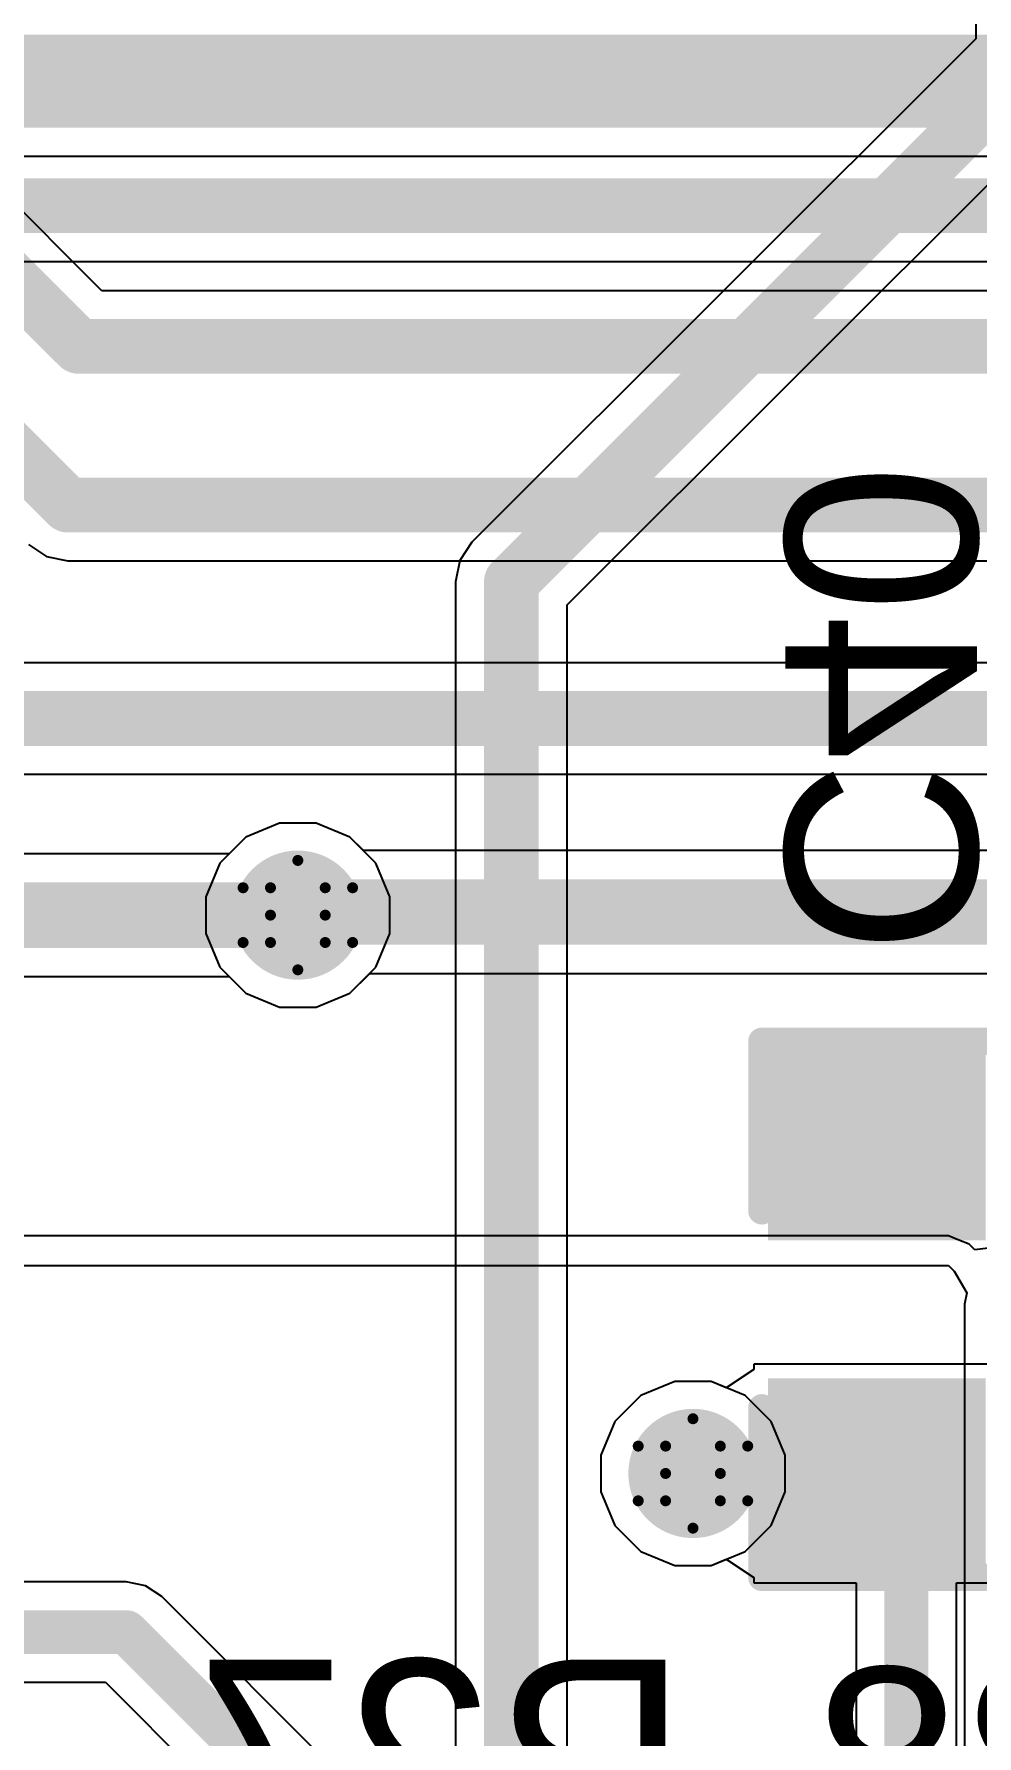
# Model space of a CAD drawing. Header units: inches. Extents: x -4 to 389, y 0 to 108.
# Drawn here: x 15.85 to 20.22, y 23.01 to 30.91 of the extents above; entities that cross this region are included whole.
import ezdxf

# ---------------------------------------------------------------- set-up
doc = ezdxf.new("R2010")
doc.units = ezdxf.units.IN
for name, color, linetype in [('Bottom Layer', 5, 'Continuous'), ('Bottom Overlay', 54, 'Continuous'), ('Bottom Paste', 16, 'Continuous'), ('Bottom Solder', 6, 'Continuous'), ('Drill Drawing', 1, 'Continuous'), ('Signal_1', 16, 'Continuous'), ('Signal_2', 76, 'Continuous'), ('Top Layer', 1, 'Continuous'), ('Via Holes', 16, 'Continuous')]:
    doc.layers.add(name, color=color, linetype=linetype)
doc.styles.add('Arial', font='', dxfattribs={"height": 0.2})
doc.styles.get('Arial').set_extended_font_data('Arial')

msp = doc.modelspace()

# ---------------------------------------------------------------- hatches: boundary and pattern name
at = {"layer": 'Bottom Layer'}
h = msp.add_hatch(color=5, dxfattribs=at)
edge = h.paths.add_edge_path()
edge.add_arc((17.0688, 26.8238), 0.3, 0, 360)
for points in [[(19.3104, 26.1366), (20.1994, 26.1366), (20.1994, 25.3746), (19.3104, 25.3746)], [(19.3104, 24.6126), (20.1994, 24.6126), (20.1994, 23.8506), (19.3104, 23.8506)]]:
    msp.add_hatch(color=5, dxfattribs=at).paths.add_polyline_path(points)
h = msp.add_hatch(color=5, dxfattribs=at)
edge = h.paths.add_edge_path()
edge.add_arc((18.9018, 24.2316), 0.3, 0, 360)
at = {"layer": 'Bottom Paste'}
for points in [[(19.3104, 26.1366), (20.1994, 26.1366), (20.1994, 25.3746), (19.3104, 25.3746)], [(19.3104, 24.6126), (20.1994, 24.6126), (20.1994, 23.8506), (19.3104, 23.8506)]]:
    msp.add_hatch(color=16, dxfattribs=at).paths.add_polyline_path(points)
at = {"layer": 'Bottom Solder'}
for points in [[(19.2504, 26.1966), (20.2594, 26.1966), (20.2594, 25.3146), (19.2504, 25.3146)], [(19.2504, 24.6726), (20.2594, 24.6726), (20.2594, 23.7906), (19.2504, 23.7906)]]:
    msp.add_hatch(color=6, dxfattribs=at).paths.add_polyline_path(points)
at = {"layer": 'Signal_1'}
h = msp.add_hatch(color=16, dxfattribs=at)
edge = h.paths.add_edge_path()
edge.add_arc((17.0688, 26.8238), 0.3, 0, 360)
h = msp.add_hatch(color=16, dxfattribs=at)
edge = h.paths.add_edge_path()
edge.add_arc((18.9018, 24.2316), 0.3, 0, 360)
at = {"layer": 'Signal_2'}
h = msp.add_hatch(color=76, dxfattribs=at)
edge = h.paths.add_edge_path()
edge.add_arc((17.0688, 26.8238), 0.3, 0, 360)
h = msp.add_hatch(color=76, dxfattribs=at)
edge = h.paths.add_edge_path()
edge.add_arc((18.9018, 24.2316), 0.3, 0, 360)
at = {"layer": 'Top Layer'}
h = msp.add_hatch(color=1, dxfattribs=at)
edge = h.paths.add_edge_path()
edge.add_arc((17.0688, 26.8238), 0.3, 0, 360)
h = msp.add_hatch(color=1, dxfattribs=at)
edge = h.paths.add_edge_path()
edge.add_arc((18.9018, 24.2316), 0.3, 0, 360)
at = {"layer": 'Via Holes'}
h = msp.add_hatch(color=7, dxfattribs=at)
edge = h.paths.add_edge_path()
edge.add_arc((17.0688, 26.8238), 0.15, 0, 360)
h = msp.add_hatch(color=7, dxfattribs=at)
edge = h.paths.add_edge_path()
edge.add_arc((18.9018, 24.2316), 0.15, 0, 360)

# ---------------------------------------------------------------- linework, layer by layer
at = {"layer": 'Bottom Layer'}
for p, q in [((11.4359, 30.3475), (24.6147, 30.3475)), ((16.8269, 27.1858), (16.7498, 27.1087)), ((16.9839, 27.2508), (16.8269, 27.1858)), ((17.1538, 27.2508), (16.9839, 27.2508)), ((17.3107, 27.1858), (17.1538, 27.2508)), ((17.4308, 27.0657), (17.3107, 27.1858)), ((16.7498, 27.1087), (6.6031, 27.1087)), ((17.4958, 26.9087), (17.4308, 27.0657)), ((17.4958, 26.7389), (17.4958, 26.9087)), ((17.4308, 26.5819), (17.4958, 26.7389)), ((17.3107, 26.4618), (17.4308, 26.5819)), ((6.4851, 26.5389), (16.7498, 26.5389)), ((16.7498, 26.5389), (16.8269, 26.4618)), ((16.8269, 26.4618), (16.9839, 26.3968)), ((16.9839, 26.3968), (17.1538, 26.3968)), ((17.1538, 26.3968), (17.3107, 26.4618)), ((20.3264, 24.7396), (19.1834, 24.7396)), ((19.1834, 24.7396), (19.1834, 24.7146)), ((18.8169, 24.6586), (18.6599, 24.5936)), ((18.9867, 24.6586), (18.8169, 24.6586)), ((19.0564, 24.6297), (18.9867, 24.6586)), ((19.1834, 24.7146), (19.0564, 24.6297)), ((18.6599, 24.5936), (18.5398, 24.4735)), ((18.5398, 24.4735), (18.4748, 24.3165)), ((18.4748, 24.3165), (18.4748, 24.1467)), ((18.4748, 24.1467), (18.5398, 23.9897)), ((18.5398, 23.9897), (18.6599, 23.8696)), ((18.6599, 23.8696), (18.8169, 23.8046)), ((18.8169, 23.8046), (18.9867, 23.8046)), ((18.9867, 23.8046), (19.0564, 23.8335)), ((19.0564, 23.8335), (19.1834, 23.7486)), ((19.1834, 23.7486), (19.1834, 23.7236)), ((19.1834, 23.7236), (19.6587, 23.7236)), ((19.6587, 23.7236), (19.6587, 22.0983)), ((20.1249, 22.0983), (20.1249, 23.7236)), ((20.1249, 23.7236), (20.3264, 23.7236))]:
    msp.add_line(p, q, dxfattribs=at)
for points in [[(8.0722, 30.6324, 0.3048, 0.3048, 0), (24.7327, 30.6324, 0.3048, 0.3048, 0)], [(6.4851, 26.8238, 0.3048, 0.3048, 0), (17.0688, 26.8238, 0.3048, 0.3048, 0)], [(18.9018, 24.2316, 0.2032, 0.2032, 0), (19.7549, 24.2316, 0.2032, 0.2032, 0)], [(19.7549, 24.2316, 0.2032, 0.2032, 0), (19.8918, 24.0947, 0.2032, 0.2032, 0)], [(19.8918, 19.3104, 0.2032, 0.2032, 0), (19.8918, 24.0947, 0.2032, 0.2032, 0)]]:
    msp.add_lwpolyline(points, format="xyseb", dxfattribs=at)
for points in [[(16.9926, 26.8238, 0.1524, 0.1524, 1), (17.145, 26.8238, 0.1524, 0.1524, 1)], [(18.851, 24.2316, 0.1016, 0.1016, 1), (18.9526, 24.2316, 0.1016, 0.1016, 1)], [(19.7041, 24.2316, 0.1016, 0.1016, 1), (19.8057, 24.2316, 0.1016, 0.1016, 1)], [(19.7041, 24.2316, 0.1016, 0.1016, 1), (19.8057, 24.2316, 0.1016, 0.1016, 1)], [(19.841, 24.0947, 0.1016, 0.1016, 1), (19.9426, 24.0947, 0.1016, 0.1016, 1)], [(19.841, 24.0947, 0.1016, 0.1016, 1), (19.9426, 24.0947, 0.1016, 0.1016, 1)]]:
    msp.add_lwpolyline(points, format="xyseb", close=True, dxfattribs=at)
at = {"layer": 'Bottom Overlay'}
for points in [[(19.2215, 25.4508, 0.127, 0.127, 0), (19.2215, 26.2382, 0.127, 0.127, 0)], [(19.2215, 26.2382, 0.127, 0.127, 0), (20.2883, 26.2382, 0.127, 0.127, 0)], [(19.2215, 23.749, 0.127, 0.127, 0), (19.2215, 24.5364, 0.127, 0.127, 0)], [(19.2215, 23.749, 0.127, 0.127, 0), (20.2883, 23.749, 0.127, 0.127, 0)]]:
    msp.add_lwpolyline(points, format="xyseb", dxfattribs=at)
for points in [[(19.1898, 26.2382, 0.0635, 0.0635, 1), (19.2533, 26.2382, 0.0635, 0.0635, 1)], [(19.1898, 26.2382, 0.0635, 0.0635, 1), (19.2533, 26.2382, 0.0635, 0.0635, 1)], [(19.1898, 25.4508, 0.0635, 0.0635, 1), (19.2533, 25.4508, 0.0635, 0.0635, 1)], [(19.1898, 24.5364, 0.0635, 0.0635, 1), (19.2533, 24.5364, 0.0635, 0.0635, 1)], [(19.1898, 23.749, 0.0635, 0.0635, 1), (19.2533, 23.749, 0.0635, 0.0635, 1)], [(19.1898, 23.749, 0.0635, 0.0635, 1), (19.2533, 23.749, 0.0635, 0.0635, 1)]]:
    msp.add_lwpolyline(points, format="xyseb", close=True, dxfattribs=at)
at = {"layer": 'Drill Drawing'}
for points in [[(16.9418, 26.9508, 0.0508, 0.0508, 0), (17.0688, 27.0778, 0.0508, 0.0508, 0)], [(17.0688, 27.0778, 0.0508, 0.0508, 0), (17.1958, 26.9508, 0.0508, 0.0508, 0)], [(16.8148, 26.9508, 0.0508, 0.0508, 0), (16.9418, 26.8238, 0.0508, 0.0508, 0)], [(16.8148, 26.9508, 0.0508, 0.0508, 0), (16.9418, 26.9508, 0.0508, 0.0508, 0)], [(17.1958, 26.9508, 0.0508, 0.0508, 0), (17.3228, 26.9508, 0.0508, 0.0508, 0)], [(17.1958, 26.8238, 0.0508, 0.0508, 0), (17.3228, 26.9508, 0.0508, 0.0508, 0)], [(16.8148, 26.6968, 0.0508, 0.0508, 0), (16.9418, 26.8238, 0.0508, 0.0508, 0)], [(17.1958, 26.8238, 0.0508, 0.0508, 0), (17.3228, 26.6968, 0.0508, 0.0508, 0)], [(16.8148, 26.6968, 0.0508, 0.0508, 0), (16.9418, 26.6968, 0.0508, 0.0508, 0)], [(16.9418, 26.6968, 0.0508, 0.0508, 0), (17.0688, 26.5698, 0.0508, 0.0508, 0)], [(17.0688, 26.5698, 0.0508, 0.0508, 0), (17.1958, 26.6968, 0.0508, 0.0508, 0)], [(17.1958, 26.6968, 0.0508, 0.0508, 0), (17.3228, 26.6968, 0.0508, 0.0508, 0)], [(18.7748, 24.3586, 0.0508, 0.0508, 0), (18.9018, 24.4856, 0.0508, 0.0508, 0)], [(18.9018, 24.4856, 0.0508, 0.0508, 0), (19.0288, 24.3586, 0.0508, 0.0508, 0)], [(18.6478, 24.3586, 0.0508, 0.0508, 0), (18.7748, 24.2316, 0.0508, 0.0508, 0)], [(18.6478, 24.3586, 0.0508, 0.0508, 0), (18.7748, 24.3586, 0.0508, 0.0508, 0)], [(19.0288, 24.3586, 0.0508, 0.0508, 0), (19.1558, 24.3586, 0.0508, 0.0508, 0)], [(19.0288, 24.2316, 0.0508, 0.0508, 0), (19.1558, 24.3586, 0.0508, 0.0508, 0)], [(18.6478, 24.1046, 0.0508, 0.0508, 0), (18.7748, 24.2316, 0.0508, 0.0508, 0)], [(19.0288, 24.2316, 0.0508, 0.0508, 0), (19.1558, 24.1046, 0.0508, 0.0508, 0)], [(18.6478, 24.1046, 0.0508, 0.0508, 0), (18.7748, 24.1046, 0.0508, 0.0508, 0)], [(18.7748, 24.1046, 0.0508, 0.0508, 0), (18.9018, 23.9776, 0.0508, 0.0508, 0)], [(18.9018, 23.9776, 0.0508, 0.0508, 0), (19.0288, 24.1046, 0.0508, 0.0508, 0)], [(19.0288, 24.1046, 0.0508, 0.0508, 0), (19.1558, 24.1046, 0.0508, 0.0508, 0)]]:
    msp.add_lwpolyline(points, format="xyseb", dxfattribs=at)
for points in [[(17.0561, 27.0778, 0.0254, 0.0254, 1), (17.0815, 27.0778, 0.0254, 0.0254, 1)], [(17.0561, 27.0778, 0.0254, 0.0254, 1), (17.0815, 27.0778, 0.0254, 0.0254, 1)], [(16.8021, 26.9508, 0.0254, 0.0254, 1), (16.8275, 26.9508, 0.0254, 0.0254, 1)], [(16.8021, 26.9508, 0.0254, 0.0254, 1), (16.8275, 26.9508, 0.0254, 0.0254, 1)], [(16.9291, 26.9508, 0.0254, 0.0254, 1), (16.9545, 26.9508, 0.0254, 0.0254, 1)], [(16.9291, 26.9508, 0.0254, 0.0254, 1), (16.9545, 26.9508, 0.0254, 0.0254, 1)], [(17.1831, 26.9508, 0.0254, 0.0254, 1), (17.2085, 26.9508, 0.0254, 0.0254, 1)], [(17.1831, 26.9508, 0.0254, 0.0254, 1), (17.2085, 26.9508, 0.0254, 0.0254, 1)], [(17.3101, 26.9508, 0.0254, 0.0254, 1), (17.3355, 26.9508, 0.0254, 0.0254, 1)], [(17.3101, 26.9508, 0.0254, 0.0254, 1), (17.3355, 26.9508, 0.0254, 0.0254, 1)], [(16.9291, 26.8238, 0.0254, 0.0254, 1), (16.9545, 26.8238, 0.0254, 0.0254, 1)], [(16.9291, 26.8238, 0.0254, 0.0254, 1), (16.9545, 26.8238, 0.0254, 0.0254, 1)], [(17.1831, 26.8238, 0.0254, 0.0254, 1), (17.2085, 26.8238, 0.0254, 0.0254, 1)], [(17.1831, 26.8238, 0.0254, 0.0254, 1), (17.2085, 26.8238, 0.0254, 0.0254, 1)], [(16.8021, 26.6968, 0.0254, 0.0254, 1), (16.8275, 26.6968, 0.0254, 0.0254, 1)], [(16.8021, 26.6968, 0.0254, 0.0254, 1), (16.8275, 26.6968, 0.0254, 0.0254, 1)], [(16.9291, 26.6968, 0.0254, 0.0254, 1), (16.9545, 26.6968, 0.0254, 0.0254, 1)], [(16.9291, 26.6968, 0.0254, 0.0254, 1), (16.9545, 26.6968, 0.0254, 0.0254, 1)], [(17.1831, 26.6968, 0.0254, 0.0254, 1), (17.2085, 26.6968, 0.0254, 0.0254, 1)], [(17.1831, 26.6968, 0.0254, 0.0254, 1), (17.2085, 26.6968, 0.0254, 0.0254, 1)], [(17.3101, 26.6968, 0.0254, 0.0254, 1), (17.3355, 26.6968, 0.0254, 0.0254, 1)], [(17.3101, 26.6968, 0.0254, 0.0254, 1), (17.3355, 26.6968, 0.0254, 0.0254, 1)], [(17.0561, 26.5698, 0.0254, 0.0254, 1), (17.0815, 26.5698, 0.0254, 0.0254, 1)], [(17.0561, 26.5698, 0.0254, 0.0254, 1), (17.0815, 26.5698, 0.0254, 0.0254, 1)], [(18.8891, 24.4856, 0.0254, 0.0254, 1), (18.9145, 24.4856, 0.0254, 0.0254, 1)], [(18.8891, 24.4856, 0.0254, 0.0254, 1), (18.9145, 24.4856, 0.0254, 0.0254, 1)], [(18.6351, 24.3586, 0.0254, 0.0254, 1), (18.6605, 24.3586, 0.0254, 0.0254, 1)], [(18.6351, 24.3586, 0.0254, 0.0254, 1), (18.6605, 24.3586, 0.0254, 0.0254, 1)], [(18.7621, 24.3586, 0.0254, 0.0254, 1), (18.7875, 24.3586, 0.0254, 0.0254, 1)], [(18.7621, 24.3586, 0.0254, 0.0254, 1), (18.7875, 24.3586, 0.0254, 0.0254, 1)], [(19.0161, 24.3586, 0.0254, 0.0254, 1), (19.0415, 24.3586, 0.0254, 0.0254, 1)], [(19.0161, 24.3586, 0.0254, 0.0254, 1), (19.0415, 24.3586, 0.0254, 0.0254, 1)], [(19.1431, 24.3586, 0.0254, 0.0254, 1), (19.1685, 24.3586, 0.0254, 0.0254, 1)], [(19.1431, 24.3586, 0.0254, 0.0254, 1), (19.1685, 24.3586, 0.0254, 0.0254, 1)], [(18.7621, 24.2316, 0.0254, 0.0254, 1), (18.7875, 24.2316, 0.0254, 0.0254, 1)], [(18.7621, 24.2316, 0.0254, 0.0254, 1), (18.7875, 24.2316, 0.0254, 0.0254, 1)], [(19.0161, 24.2316, 0.0254, 0.0254, 1), (19.0415, 24.2316, 0.0254, 0.0254, 1)], [(19.0161, 24.2316, 0.0254, 0.0254, 1), (19.0415, 24.2316, 0.0254, 0.0254, 1)], [(18.6351, 24.1046, 0.0254, 0.0254, 1), (18.6605, 24.1046, 0.0254, 0.0254, 1)], [(18.6351, 24.1046, 0.0254, 0.0254, 1), (18.6605, 24.1046, 0.0254, 0.0254, 1)], [(18.7621, 24.1046, 0.0254, 0.0254, 1), (18.7875, 24.1046, 0.0254, 0.0254, 1)], [(18.7621, 24.1046, 0.0254, 0.0254, 1), (18.7875, 24.1046, 0.0254, 0.0254, 1)], [(19.0161, 24.1046, 0.0254, 0.0254, 1), (19.0415, 24.1046, 0.0254, 0.0254, 1)], [(19.0161, 24.1046, 0.0254, 0.0254, 1), (19.0415, 24.1046, 0.0254, 0.0254, 1)], [(19.1431, 24.1046, 0.0254, 0.0254, 1), (19.1685, 24.1046, 0.0254, 0.0254, 1)], [(19.1431, 24.1046, 0.0254, 0.0254, 1), (19.1685, 24.1046, 0.0254, 0.0254, 1)], [(18.8891, 23.9776, 0.0254, 0.0254, 1), (18.9145, 23.9776, 0.0254, 0.0254, 1)], [(18.8891, 23.9776, 0.0254, 0.0254, 1), (18.9145, 23.9776, 0.0254, 0.0254, 1)]]:
    msp.add_lwpolyline(points, format="xyseb", close=True, dxfattribs=at)
at = {"layer": 'Signal_1'}
for p, q in [((20.2134, 31.2085), (20.2134, 30.8921)), ((20.2134, 30.8921), (17.8763, 28.5549)), ((18.3184, 28.2645), (20.6555, 30.6017)), ((17.8763, 28.5549), (17.8202, 28.4709)), ((17.8202, 28.4709), (17.8004, 28.3718)), ((17.8004, 28.3718), (17.8004, 19.7847)), ((18.3184, 19.892), (18.3184, 28.2645)), ((16.8269, 27.1858), (16.7068, 27.0657)), ((16.9839, 27.2508), (16.8269, 27.1858)), ((17.1538, 27.2508), (16.9839, 27.2508)), ((17.3107, 27.1858), (17.1538, 27.2508)), ((17.4308, 27.0657), (17.3107, 27.1858)), ((16.7068, 27.0657), (16.6418, 26.9087)), ((17.4958, 26.9087), (17.4308, 27.0657)), ((16.6418, 26.9087), (16.6418, 26.7389)), ((17.4958, 26.7389), (17.4958, 26.9087)), ((16.6418, 26.7389), (16.7068, 26.5819)), ((17.4308, 26.5819), (17.4958, 26.7389)), ((16.7068, 26.5819), (16.8269, 26.4618)), ((17.3107, 26.4618), (17.4308, 26.5819)), ((16.8269, 26.4618), (16.9839, 26.3968)), ((16.9839, 26.3968), (17.1538, 26.3968)), ((17.1538, 26.3968), (17.3107, 26.4618)), ((18.8169, 24.6586), (18.6599, 24.5936)), ((18.9867, 24.6586), (18.8169, 24.6586)), ((19.1437, 24.5936), (18.9867, 24.6586)), ((18.6599, 24.5936), (18.5398, 24.4735)), ((19.2638, 24.4735), (19.1437, 24.5936)), ((18.5398, 24.4735), (18.4748, 24.3165)), ((19.3288, 24.3165), (19.2638, 24.4735)), ((18.4748, 24.3165), (18.4748, 24.1467)), ((19.3288, 24.1467), (19.3288, 24.3165)), ((18.4748, 24.1467), (18.5398, 23.9897)), ((19.2638, 23.9897), (19.3288, 24.1467)), ((18.5398, 23.9897), (18.6599, 23.8696)), ((19.1437, 23.8696), (19.2638, 23.9897)), ((18.6599, 23.8696), (18.8169, 23.8046)), ((18.9867, 23.8046), (19.1437, 23.8696)), ((18.8169, 23.8046), (18.9867, 23.8046))]:
    msp.add_line(p, q, dxfattribs=at)
for points in [[(18.0594, 28.3718, 0.254, 0.254, 0), (20.4724, 30.7848, 0.254, 0.254, 0)], [(18.0594, 19.7847, 0.254, 0.254, 0), (18.0594, 28.3718, 0.254, 0.254, 0)]]:
    msp.add_lwpolyline(points, format="xyseb", dxfattribs=at)
msp.add_lwpolyline([(17.9959, 28.3718, 0.127, 0.127, 1), (18.1229, 28.3718, 0.127, 0.127, 1)], format="xyseb", close=True, dxfattribs=at)
msp.add_lwpolyline([(17.9959, 28.3718, 0.127, 0.127, 1), (18.1229, 28.3718, 0.127, 0.127, 1)], format="xyseb", close=True, dxfattribs=at)
at = {"layer": 'Signal_2'}
for p, q in [((14.0507, 29.8585), (20.312, 29.8585)), ((23.9121, 27.9958), (15.3416, 27.9958)), ((15.4489, 27.4778), (23.9121, 27.4778)), ((16.8269, 27.1858), (16.7068, 27.0657)), ((16.9839, 27.2508), (16.8269, 27.1858)), ((17.1538, 27.2508), (16.9839, 27.2508)), ((17.3107, 27.1858), (17.1538, 27.2508)), ((17.3733, 27.1232), (17.3107, 27.1858)), ((23.9227, 27.1232), (17.3733, 27.1232)), ((16.7068, 27.0657), (16.6418, 26.9087)), ((16.6418, 26.9087), (16.6418, 26.7389)), ((16.6418, 26.7389), (16.7068, 26.5819)), ((16.7068, 26.5819), (16.8269, 26.4618)), ((17.3107, 26.4618), (17.4023, 26.5535)), ((17.4023, 26.5535), (23.9518, 26.5535)), ((16.8269, 26.4618), (16.9839, 26.3968)), ((16.9839, 26.3968), (17.1538, 26.3968)), ((17.1538, 26.3968), (17.3107, 26.4618)), ((20.087, 25.3343), (13.4712, 25.3343)), ((20.1345, 25.3146), (20.087, 25.3343)), ((20.1824, 25.2958), (20.1345, 25.3146)), ((20.2089, 25.2703), (20.1824, 25.2958)), ((20.3334, 25.2859), (20.2089, 25.2703)), ((13.1678, 25.1968), (20.087, 25.1968)), ((20.087, 25.1968), (20.1135, 25.1713)), ((20.1135, 25.1713), (20.1725, 25.0698)), ((20.1725, 25.0698), (20.1622, 25.0181)), ((20.1622, 25.0181), (20.1622, 15.4009)), ((16.2723, 23.7281), (15.2246, 23.7281)), ((16.3615, 23.7103), (16.2723, 23.7281)), ((16.4371, 23.6598), (16.3615, 23.7103)), ((18.998, 21.099), (16.4371, 23.6598)), ((15.2246, 23.2619), (16.1758, 23.2619)), ((16.1758, 23.2619), (18.6683, 20.7693))]:
    msp.add_line(p, q, dxfattribs=at)
for points in [[(13.9446, 30.7848, 0.254, 0.254, 0), (26.67, 30.7848, 0.254, 0.254, 0)], [(13.9434, 30.1175, 0.254, 0.254, 0), (26.5499, 30.1175, 0.254, 0.254, 0)], [(15.3416, 27.7368, 0.254, 0.254, 0), (24.257, 27.7368, 0.254, 0.254, 0)], [(17.0688, 26.8238, 0.3048, 0.3048, 0), (17.0834, 26.8383, 0.3048, 0.3048, 0)], [(17.0834, 26.8383, 0.3048, 0.3048, 0), (24.2417, 26.8383, 0.3048, 0.3048, 0)], [(14.859, 23.495, 0.2032, 0.2032, 0), (16.2723, 23.495, 0.2032, 0.2032, 0)], [(16.2723, 23.495, 0.2032, 0.2032, 0), (19.0917, 20.6756, 0.2032, 0.2032, 0)]]:
    msp.add_lwpolyline(points, format="xyseb", dxfattribs=at)
for points in [[(16.9926, 26.8238, 0.1524, 0.1524, 1), (17.145, 26.8238, 0.1524, 0.1524, 1)], [(17.0072, 26.8383, 0.1524, 0.1524, 1), (17.1596, 26.8383, 0.1524, 0.1524, 1)], [(17.0072, 26.8383, 0.1524, 0.1524, 1), (17.1596, 26.8383, 0.1524, 0.1524, 1)], [(16.2215, 23.495, 0.1016, 0.1016, 1), (16.3231, 23.495, 0.1016, 0.1016, 1)], [(16.2215, 23.495, 0.1016, 0.1016, 1), (16.3231, 23.495, 0.1016, 0.1016, 1)]]:
    msp.add_lwpolyline(points, format="xyseb", close=True, dxfattribs=at)
at = {"layer": 'Top Layer'}
for p, q in [((16.1601, 29.723), (15.2314, 30.6517)), ((20.3561, 29.723), (16.1601, 29.723)), ((15.8189, 28.5443), (15.9029, 28.4881)), ((15.9029, 28.4881), (16.002, 28.4684)), ((16.002, 28.4684), (21.2358, 28.4684)), ((16.8269, 27.1858), (16.7068, 27.0657)), ((16.9839, 27.2508), (16.8269, 27.1858)), ((17.1538, 27.2508), (16.9839, 27.2508)), ((17.3107, 27.1858), (17.1538, 27.2508)), ((17.4308, 27.0657), (17.3107, 27.1858)), ((16.7068, 27.0657), (16.6418, 26.9087)), ((17.4958, 26.9087), (17.4308, 27.0657)), ((16.6418, 26.9087), (16.6418, 26.7389)), ((17.4958, 26.7389), (17.4958, 26.9087)), ((16.6418, 26.7389), (16.7068, 26.5819)), ((17.4308, 26.5819), (17.4958, 26.7389)), ((16.7068, 26.5819), (16.8269, 26.4618)), ((17.3107, 26.4618), (17.4308, 26.5819)), ((16.8269, 26.4618), (16.9839, 26.3968)), ((16.9839, 26.3968), (17.1538, 26.3968)), ((17.1538, 26.3968), (17.3107, 26.4618)), ((18.8169, 24.6586), (18.6599, 24.5936)), ((18.9867, 24.6586), (18.8169, 24.6586)), ((19.1437, 24.5936), (18.9867, 24.6586)), ((18.6599, 24.5936), (18.5398, 24.4735)), ((19.2638, 24.4735), (19.1437, 24.5936)), ((18.5398, 24.4735), (18.4748, 24.3165)), ((19.3288, 24.3165), (19.2638, 24.4735)), ((18.4748, 24.3165), (18.4748, 24.1467)), ((19.3288, 24.1467), (19.3288, 24.3165)), ((18.4748, 24.1467), (18.5398, 23.9897)), ((19.2638, 23.9897), (19.3288, 24.1467)), ((18.5398, 23.9897), (18.6599, 23.8696)), ((19.1437, 23.8696), (19.2638, 23.9897)), ((18.6599, 23.8696), (18.8169, 23.8046)), ((18.9867, 23.8046), (19.1437, 23.8696)), ((18.8169, 23.8046), (18.9867, 23.8046))]:
    msp.add_line(p, q, dxfattribs=at)
for points in [[(14.9724, 30.5444, 0.254, 0.254, 0), (16.0528, 29.464, 0.254, 0.254, 0)], [(14.4724, 30.257, 0.254, 0.254, 0), (16.002, 28.7274, 0.254, 0.254, 0)], [(16.0528, 29.464, 0.254, 0.254, 0), (20.701, 29.464, 0.254, 0.254, 0)], [(16.002, 28.7274, 0.254, 0.254, 0), (21.2358, 28.7274, 0.254, 0.254, 0)]]:
    msp.add_lwpolyline(points, format="xyseb", dxfattribs=at)
for points in [[(15.9893, 29.464, 0.127, 0.127, 1), (16.1163, 29.464, 0.127, 0.127, 1)], [(15.9893, 29.464, 0.127, 0.127, 1), (16.1163, 29.464, 0.127, 0.127, 1)], [(15.9385, 28.7274, 0.127, 0.127, 1), (16.0655, 28.7274, 0.127, 0.127, 1)], [(15.9385, 28.7274, 0.127, 0.127, 1), (16.0655, 28.7274, 0.127, 0.127, 1)]]:
    msp.add_lwpolyline(points, format="xyseb", close=True, dxfattribs=at)

# ---------------------------------------------------------------- texts
at = {"layer": 'Bottom Overlay', "style": 'Arial', "text_generation_flag": 2}
msp.add_text('C40', height=0.889, rotation=270, dxfattribs=at).set_placement((19.3304, 26.6405))
for s, p in [('R27', (18.8757, 22.4787)), ('R28', (21.7336, 22.441))]:
    msp.add_text(s, height=0.889, dxfattribs=at).set_placement(p)

doc.saveas('drawing.dxf')
